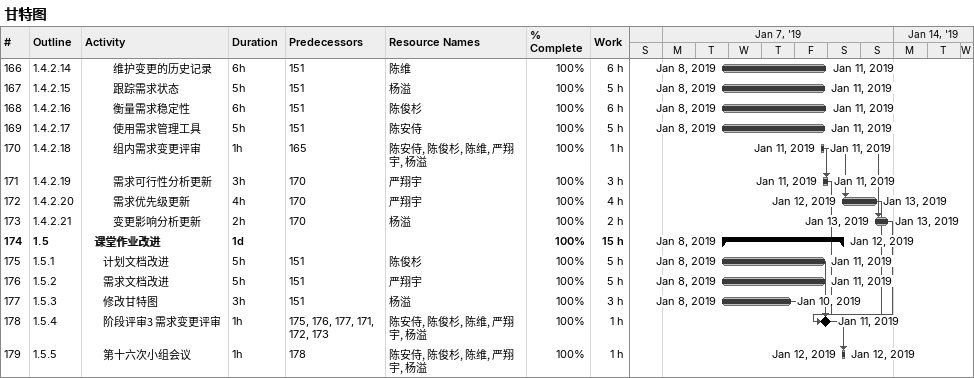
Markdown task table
甘特图

| ID | WBS | Task | Duration | Start | Finish | Predecessors | Resources | % complete | Work (h) |
|---|---|---|---|---|---|---|---|---|---|
| 166 | 1.4.2.14 | 维护变更的历史记录 | 6h | 2019-01-08 | 2019-01-11 | 151 | 陈维 | 100 | 6 |
| 167 | 1.4.2.15 | 跟踪需求状态 | 5h | 2019-01-08 | 2019-01-11 | 151 | 杨溢 | 100 | 5 |
| 168 | 1.4.2.16 | 衡量需求稳定性 | 6h | 2019-01-08 | 2019-01-11 | 151 | 陈俊杉 | 100 | 6 |
| 169 | 1.4.2.17 | 使用需求管理工具 | 5h | 2019-01-08 | 2019-01-11 | 151 | 陈安侍 | 100 | 5 |
| 170 | 1.4.2.18 | 组内需求变更评审 | 1h | 2019-01-11 | 2019-01-11 | 165 | 陈安侍, 陈俊杉, 陈维, 严翔宇, 杨溢 | 100 | 1 |
| 171 | 1.4.2.19 | 需求可行性分析更新 | 3h | 2019-01-11 | 2019-01-11 | 170 | 严翔宇 | 100 | 3 |
| 172 | 1.4.2.20 | 需求优先级更新 | 4h | 2019-01-12 | 2019-01-13 | 170 | 严翔宇 | 100 | 4 |
| 173 | 1.4.2.21 | 变更影响分析更新 | 2h | 2019-01-13 | 2019-01-13 | 170 | 杨溢 | 100 | 2 |
| 174 | 1.5 | **课堂作业改进** | 1d | 2019-01-08 | 2019-01-12 |  |  | 100 | 15 |
| 175 | 1.5.1 | 计划文档改进 | 5h | 2019-01-08 | 2019-01-11 | 151 | 陈俊杉 | 100 | 5 |
| 176 | 1.5.2 | 需求文档改进 | 5h | 2019-01-08 | 2019-01-11 | 151 | 严翔宇 | 100 | 5 |
| 177 | 1.5.3 | 修改甘特图 | 3h | 2019-01-08 | 2019-01-10 | 151 | 杨溢 | 100 | 3 |
| 178 | 1.5.4 | 阶段评审3 需求变更评审 | 1h | 2019-01-11 | 2019-01-11 | 175, 176, 177, 171, 172, 173 | 陈安侍, 陈俊杉, 陈维, 严翔宇, 杨溢 | 100 | 1 |
| 179 | 1.5.5 | 第十六次小组会议 | 1h | 2019-01-12 | 2019-01-12 | 178 | 陈安侍, 陈俊杉, 陈维, 严翔宇, 杨溢 | 100 | 1 |
